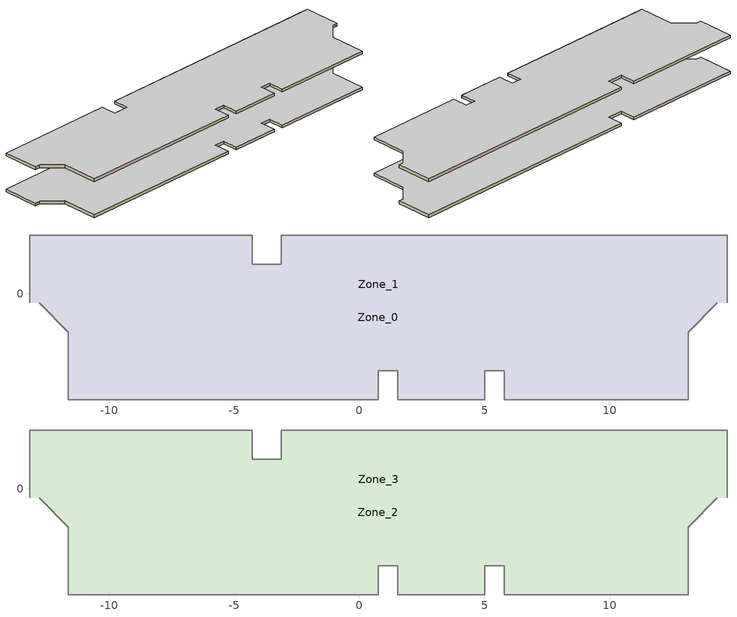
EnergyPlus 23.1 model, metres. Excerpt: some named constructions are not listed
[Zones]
Zone_0
 floor ground (Zone_0:f21UnderGroundSlabCF): -3.12,1.18 -3.12,2.34 14.68,2.34 14.68,-0.36 14.3,-0.36 13.14,-1.53 13.14,-4.23 5.78,-4.23 5.78,-3.07 5.01,-3.07 5.01,-4.23 1.52,-4.23 1.52,-3.07 0.75,-3.07 0.75,-4.23 -11.63,-4.23 -11.63,-1.53 -12.79,-0.36 -13.18,-0.36 -13.18,2.34 -4.28,2.34 -4.28,1.18 z-0.08
 wall to Zone_1 (Interior Partition (Mass)): 14.68,-0.36 14.68,2.34 -3.12,2.34 -3.12,1.18 -4.28,1.18 -4.28,2.34 -13.18,2.34 -13.18,-0.36 / -12.79,-0.36 -11.63,-1.53 -11.63,-4.23 0.75,-4.23 0.75,-3.07 1.52,-3.07 1.52,-4.23 5.01,-4.23 5.01,-3.07 5.78,-3.07 5.78,-4.23 13.14,-4.23 13.14,-1.53 14.3,-0.36 z-0.08:0.12
 ceiling to Zone_1 (Interior Slab (Mass)): -3.12,1.18 -4.28,1.18 -4.28,2.34 -13.18,2.34 -13.18,-0.36 -12.79,-0.36 -11.63,-1.53 -11.63,-4.23 0.75,-4.23 0.75,-3.07 1.52,-3.07 1.52,-4.23 5.01,-4.23 5.01,-3.07 5.78,-3.07 5.78,-4.23 13.14,-4.23 13.14,-1.53 14.3,-0.36 14.68,-0.36 14.68,2.34 -3.12,2.34 z0.12
Zone_1
 floor ground (Zone_1:f21UnderGroundSlabCF): -3.12,1.18 -3.12,2.34 14.68,2.34 14.68,-0.36 14.3,-0.36 13.14,-1.53 13.14,-4.23 5.78,-4.23 5.78,-3.07 5.01,-3.07 5.01,-4.23 1.52,-4.23 1.52,-3.07 0.75,-3.07 0.75,-4.23 -11.63,-4.23 -11.63,-1.53 -12.79,-0.36 -13.18,-0.36 -13.18,2.34 -4.28,2.34 -4.28,1.18 z-0.08
Zone_2
 floor to Zone_3 (Interior Slab (Mass)_FLIPPED): -3.12,1.18 -3.12,2.34 14.68,2.34 14.68,-0.36 14.3,-0.36 13.14,-1.53 13.14,-4.23 5.78,-4.23 5.78,-3.07 5.01,-3.07 5.01,-4.23 1.52,-4.23 1.52,-3.07 0.75,-3.07 0.75,-4.23 -11.63,-4.23 -11.63,-1.53 -12.79,-0.36 -13.18,-0.36 -13.18,2.34 -4.28,2.34 -4.28,1.18 z2.59
 wall to Zone_3 (Interior Partition (Mass)): 14.68,-0.36 14.68,2.34 -3.12,2.34 -3.12,1.18 -4.28,1.18 -4.28,2.34 -13.18,2.34 -13.18,-0.36 / -12.79,-0.36 -11.63,-1.53 -11.63,-4.23 0.75,-4.23 0.75,-3.07 1.52,-3.07 1.52,-4.23 5.01,-4.23 5.01,-3.07 5.78,-3.07 5.78,-4.23 13.14,-4.23 13.14,-1.53 14.3,-0.36 z2.59:2.79
 ceiling to Zone_3 (Interior Slab (Mass)): -3.12,1.18 -4.28,1.18 -4.28,2.34 -13.18,2.34 -13.18,-0.36 -12.79,-0.36 -11.63,-1.53 -11.63,-4.23 0.75,-4.23 0.75,-3.07 1.52,-3.07 1.52,-4.23 5.01,-4.23 5.01,-3.07 5.78,-3.07 5.78,-4.23 13.14,-4.23 13.14,-1.53 14.3,-0.36 14.68,-0.36 14.68,2.34 -3.12,2.34 z2.79
Zone_3
[Construction]
Interior Partition (Mass)_FLIPPED: Plaster_0.013_Interior Partition (Mass), Plaster_0.013_Interior Partition (Mass)
[Schedule:Day:Hourly]
101b5d85-50e2-47d6-a2b9-fdca6b40efff: Fraction, 1, 1, 1, 1, 1, 1, 1, 1, 0, 0, 0, 0, 0, 1, 0, 0, 0, 0, 0, 0, 0, 0, 0, 0
c4979bbe-f962-4f51-a79a-f8ffd58dfe2b: Fraction, 1, 1, 1, 1, 1, 1, 1, 1, 0, 0, 0, 0, 0, 0, 0, 0, 0, 0, 0, 0, 0, 0, 0, 0
9d52a159-04fd-4f9d-85af-d12cfab4f341: Fraction, 1, 1, 1, 1, 1, 1, 1, 1, 0, 0, 0, 1, 1, 1, 1, 1, 0, 0, 0, 0, 0, 0, 0, 1
1c073a8d-68b4-4047-8a2d-041e5d47b466: Fraction, 1, 1, 1, 1, 1, 1, 1, 1, 0, 0, 0, 0, 0, 0, 0, 0, 0, 0, 0, 0, 0, 0, 0, 1
846caad7-d875-4e8c-8c7c-f7d525063702: Fraction, 1, 1, 1, 1, 1, 1, 1, 1, 0, 0, 0, 0, 1, 1, 1, 0, 0, 0, 0, 0, 0, 0, 0, 0
1a36a5c5-7556-4830-a8d0-f64b808e300a: Fraction, 1, 1, 1, 1, 1, 1, 1, 1, 0, 0, 0, 0, 0, 0, 0, 0, 0, 0, 0, 0, 0, 0, 1, 1
85886e61-1467-4d3c-925d-2f48c74eecbd: Fraction, 1, 1, 1, 1, 1, 1, 1, 0, 0, 0, 0, 0, 1, 1, 1, 1, 0, 0, 0, 0, 0, 0, 0, 1
9a49b87d-85d2-4786-a2e3-a71ff64265ed: Fraction, 1, 1, 1, 1, 1, 1, 1, 1, 0, 0, 0, 0, 1, 1, 1, 1, 1, 0, 0, 0, 0, 0, 0, 0
843b071a-27b3-43d5-8c5a-d1523ee4a428: Fraction, 1, 1, 1, 1, 1, 1, 1, 1, 0, 0, 0, 0, 1, 1, 1, 1, 1, 0, 0, 0, 0, 0, 0, 1
44f65347-1504-40d6-9b11-89126dd36c03: Fraction, 1, 1, 1, 1, 1, 0, 0, 0, 0, 0, 1, 1, 1, 1, 0, 0, 0, 0, 0, 0, 0, 0, 1, 1
e79ef82f-a267-486e-9736-37d40e09839b: Fraction, 1, 1, 1, 1, 1, 0, 0, 0, 0, 0, 0, 0, 0, 0, 0, 1, 1, 1, 1, 1, 1, 1, 1, 1
d3489c97-1c63-4be9-bd51-77495e3010e9: Fraction, 1, 1, 1, 1, 1, 1, 1, 0, 0, 0, 0, 0, 0, 0, 0, 0, 0, 0, 0, 0, 0, 0, 1, 1
af39a9be-ab1c-46e7-80a8-ba31145886c8: Fraction, 1, 1, 1, 1, 1, 1, 1, 0, 0, 0, 0, 0, 0, 0, 0, 0, 0, 0, 0, 0, 0, 0, 0, 1
20e1f370-967a-4ac7-88b2-b8ff0b045305: Fraction, 1, 1, 1, 1, 1, 1, 1, 1, 1, 1, 1, 0, 0, 0, 0, 0, 0, 0, 0, 0, 1, 1, 1, 1
b928fe54-2686-44c6-8893-cf3befaafa64: Fraction, 1, 1, 1, 1, 1, 1, 0, 0, 0, 0, 0, 0, 0, 0, 0, 0, 0, 0, 0, 0, 0, 1, 1, 1
4eea1c81-fdf4-4d32-8908-5bfd24ec61f0: Fraction, 1, 1, 1, 1, 0, 0, 0, 0, 0, 0, 0, 0, 0, 0, 0, 0, 0, 0, 0, 0, 0, 1, 1, 1
31c6d66f-3bc0-4656-914a-27273c612fc0: Fraction, 1, 1, 1, 1, 1, 1, 1, 1, 1, 1, 1, 1, 1, 1, 0, 0, 0, 0, 0, 0, 1, 1, 1, 1
9e243a38-bb34-4db3-a9f6-a3daf1d2d3e8: Fraction, 1, 1, 1, 1, 1, 1, 0, 0, 0, 0, 0, 0, 0, 0, 0, 0, 0, 0, 0, 0, 0, 0, 1, 1
a8ed7ce0-6275-4bb7-bf0b-45945df8be19: Fraction, 0, 1, 1, 1, 1, 1, 1, 1, 0, 0, 0, 0, 0, 1, 0, 0, 0, 0, 1, 1, 1, 1, 1, 1
2beebd62-c32a-447d-a363-4ced4b137444: Fraction, 1, 1, 1, 1, 1, 1, 0, 0, 0, 0, 0, 0, 1, 1, 0, 0, 1, 1, 1, 1, 1, 1, 1, 1
754e1f6a-6fda-4d27-a566-0c247829c5d0: Fraction, 1, 1, 1, 1, 1, 1, 1, 1, 0, 0, 0, 0, 0, 0, 0, 0, 0, 0, 0, 0, 0, 1, 1, 1
d96c9f50-3297-429c-b8a0-2940010e9eb7: Fraction, 1, 1, 1, 0, 0, 0, 0, 0, 0, 0, 0, 0, 0, 0, 0, 0, 0, 0, 0, 0, 0, 0, 0, 0
5d18a932-5d33-49f1-85f9-f7b3a96ec5a3: Fraction, 1, 1, 1, 1, 1, 1, 1, 1, 0, 0, 0, 0, 1, 1, 1, 1, 0, 0, 0, 0, 0, 0, 0, 0
90159314-ec27-47e7-be0e-3a75ea0439be: Fraction, 0, 0, 0, 0, 0, 0, 0, 0, 1, 1, 1, 1, 1, 1, 1, 1, 0, 0, 0, 0, 0, 0, 0, 0
d441ff0c-bdd6-4e8c-a3c8-77b2be81bdd6: Fraction, 0, 0, 0, 1, 1, 1, 1, 1, 0, 0, 0, 0, 0, 0, 0, 0, 0, 0, 0, 0, 0, 0, 0, 0
0f10acd5-5e7e-49ed-85b9-72586683d736: Fraction, 0, 0, 0, 1, 1, 1, 1, 1, 0, 0, 0, 0, 0, 1, 1, 1, 0, 0, 0, 0, 0, 0, 0, 0
2ce6c997-b22f-45b9-b804-9ed5412f99c0: Fraction, 0, 1, 1, 1, 1, 1, 1, 1, 0, 0, 0, 0, 0, 1, 1, 0, 0, 0, 0, 0, 0, 0, 0, 0
352d9823-5c3d-4d67-ad51-74a0a981c490: Fraction, 0, 0, 0, 0, 1, 1, 1, 1, 0, 0, 0, 0, 0, 0, 0, 0, 0, 0, 0, 0, 0, 0, 0, 0
71ab28f2-b0f1-4152-b260-45d60f567f38: Fraction, 1, 1, 1, 1, 1, 1, 1, 1, 1, 0, 1, 1, 1, 1, 1, 1, 1, 0, 0, 1, 1, 1, 1, 1
255c8c6a-918a-4794-9068-9ed76ac076e7: Fraction, 1, 1, 1, 1, 1, 1, 1, 1, 0, 0, 0, 1, 1, 1, 1, 1, 0, 1, 1, 1, 1, 1, 1, 1
0deeec86-2853-4ae8-bed2-fca6c9e35eda: Fraction, 0, 1, 1, 1, 1, 1, 1, 1, 0, 0, 0, 0, 1, 1, 1, 0, 0, 0, 0, 0, 0, 0, 0, 0
5b65a6a4-88d8-45b9-a6d9-5805ce4f3225: Fraction, 0, 0, 0, 0, 0, 0, 0, 0, 0, 0, 0, 0, 1, 0, 0, 0, 0, 0, 0, 0, 0, 0, 0, 0
f9db73f9-19c7-47f4-9a2f-8f46d024c5dd: Fraction, 0, 1, 1, 1, 1, 1, 1, 1, 0, 0, 0, 0, 0, 0, 0, 0, 0, 0, 0, 0, 0, 0, 0, 0
fb352f48-7048-40b9-956c-fabff520de05: Fraction, 0, 1, 0, 0, 1, 0, 0, 0, 0, 0, 0, 1, 1, 1, 1, 1, 1, 0, 0, 0, 0, 0, 0, 0
bb68da4b-8bd3-4e94-95be-c6a35ea93be2: Fraction, 0, 0, 0, 0, 0, 0, 0, 0, 0, 0, 0, 0, 1, 0, 1, 0, 0, 0, 0, 0, 0, 0, 0, 0
17eb6677-f5a1-4170-8b4f-fc561e546082: Fraction, 0, 0, 0, 0, 0, 0, 0, 0, 0, 0, 0, 1, 0, 0, 1, 1, 0, 0, 0, 0, 0, 0, 0, 1
76521286-06b1-4997-a85a-13f24bce1eb2: Fraction, 0, 0, 0, 1, 1, 1, 1, 1, 0, 0, 0, 1, 1, 1, 1, 0, 0, 0, 0, 0, 0, 1, 1, 0
073babae-a0af-4805-8a26-85f0abf5699f: Fraction, 0, 1, 1, 1, 1, 1, 1, 1, 0, 0, 0, 1, 1, 1, 1, 1, 0, 0, 1, 0, 0, 1, 1, 1
60f873ce-9e1c-43f5-9501-928ba0be88ee: Fraction, 1, 1, 1, 1, 1, 1, 1, 1, 0, 0, 0, 1, 1, 1, 1, 0, 0, 0, 0, 1, 0, 0, 1, 1
40e62d66-b4ce-47c8-9b7c-c7729762349d: Fraction, 1, 1, 1, 1, 1, 1, 1, 1, 1, 1, 0, 0, 0, 0, 0, 0, 0, 0, 0, 1, 1, 1, 1, 1
545da3a1-4e99-459e-bd6a-8dd1c37bc9bf: Fraction, 1, 1, 1, 1, 1, 1, 1, 1, 0, 0, 0, 1, 1, 1, 1, 1, 1, 0, 1, 1, 1, 1, 1, 1
4c07bf9e-b23a-464f-b1ab-400f7d81f7b7: Fraction, 1, 1, 0, 0, 1, 1, 0, 0, 0, 0, 0, 1, 0, 0, 1, 1, 0, 0, 0, 0, 0, 0, 0, 0
f58dfca6-a7c5-4bd3-815c-845bf6fd7a36: Fraction, 0, 1, 1, 0, 1, 1, 0, 0, 0, 0, 0, 1, 1, 1, 1, 1, 1, 0, 0, 0, 0, 0, 0, 0
8bcf43a9-53ca-410e-aea6-9044dc74afdf: Fraction, 0, 0, 0, 0, 1, 1, 1, 1, 0, 0, 0, 1, 1, 1, 1, 1, 0, 0, 0, 0, 0, 0, 0, 0
400585f7-7f9a-41de-9a3e-522122068377: Fraction, 1, 1, 1, 1, 1, 1, 1, 1, 0, 0, 0, 1, 1, 1, 1, 1, 0, 0, 0, 0, 0, 0, 0, 0
71e37e2a-21ce-4182-8260-fe3e772682f3: Fraction, 0, 0, 1, 1, 1, 1, 1, 0, 0, 0, 0, 1, 1, 1, 1, 1, 1, 0, 0, 0, 0, 0, 0, 0
cfe308d7-a056-4192-ad5e-67d0d74f8a25: Fraction, 0, 0, 0, 0, 0, 0, 0, 0, 0, 0, 0, 0, 0, 1, 0, 0, 0, 0, 0, 0, 0, 0, 0, 0
445d97ca-ca12-4e1f-82fc-6fd4d678fd95: Fraction, 0, 0, 0, 0, 0, 0, 0, 0, 0, 0, 0, 1, 1, 1, 0, 0, 0, 0, 0, 0, 0, 0, 0, 0
3ad89ad9-1303-4542-969b-fa3b887d0057: Fraction, 0, 0, 0, 0, 0, 0, 0, 0, 0, 0, 0, 0, 1, 1, 1, 1, 0, 0, 0, 0, 0, 0, 0, 0
72015ecb-f63e-40ba-9de7-f3e97830b37f: Fraction, 0, 0, 0, 1, 1, 1, 1, 1, 0, 0, 0, 1, 1, 1, 1, 1, 0, 0, 0, 0, 0, 0, 0, 0
386f6db6-0a56-4221-b77c-7d338010420a: Fraction, 1, 1, 1, 0, 1, 1, 1, 1, 0, 0, 0, 1, 1, 1, 1, 1, 1, 0, 0, 0, 0, 0, 0, 1
11ea22f2-a522-4dbd-894e-97847c69aab3: Fraction, 1, 1, 1, 1, 1, 1, 1, 1, 0, 0, 0, 1, 1, 1, 1, 1, 1, 0, 0, 0, 0, 0, 0, 1
0e15c3cc-8837-415a-9d8f-396f31a5034b: Fraction, 1, 1, 1, 1, 0, 0, 0, 1, 0, 0, 1, 1, 1, 1, 1, 1, 1, 0, 0, 0, 0, 0, 0, 0
f2a5553a-9555-4227-bd82-63ccd670d33f: Fraction, 1, 1, 1, 1, 0, 0, 0, 0, 0, 0, 0, 1, 1, 1, 1, 1, 1, 0, 0, 0, 0, 0, 0, 0
38e85de6-d0e9-4dc5-9656-8d52ea08bb2b: Fraction, 0, 0, 0, 0, 0, 0, 0, 0, 0, 0, 0, 1, 1, 1, 1, 1, 0, 0, 0, 0, 0, 1, 1, 1
87e20832-508f-4057-bf11-014a6a6e7ee0: Fraction, 1, 1, 1, 1, 1, 1, 1, 1, 1, 1, 0, 0, 0, 0, 1, 1, 0, 0, 0, 1, 1, 0, 1, 0
6d989052-cc85-417c-80b8-75c9bce780e6: Fraction, 0, 1, 1, 1, 1, 1, 1, 1, 1, 1, 1, 1, 0, 1, 0, 1, 1, 1, 1, 1, 1, 1, 1, 1
d5667a01-019b-4c53-9a17-64321f5f7b25: Fraction, 1, 1, 1, 1, 1, 1, 1, 1, 0, 0, 0, 1, 0, 1, 1, 0, 0, 0, 0, 1, 0, 1, 1, 1
613307c2-8aa6-4c91-907b-bb0af9b47a1f: Fraction, 1, 1, 1, 1, 1, 1, 1, 1, 0, 0, 0, 1, 1, 1, 1, 1, 1, 1, 0, 0, 0, 0, 0, 0
a8673020-6819-42a4-94ae-c447f602b0d9: Fraction, 1, 0, 1, 1, 1, 0, 1, 1, 0, 0, 0, 1, 1, 1, 1, 1, 1, 0, 0, 0, 0, 0, 0, 0
c6c245e3-da05-453b-9b60-d209ecba8cec: Fraction, 0, 0, 0, 0, 0, 1, 1, 0, 0, 0, 0, 0, 1, 1, 1, 1, 0, 0, 0, 0, 1, 1, 1, 0
af66b3d1-7437-4f51-8f36-003129603712: Fraction, 0, 1, 0, 1, 1, 1, 1, 1, 0, 0, 0, 1, 1, 1, 1, 1, 1, 0, 0, 0, 0, 0, 0, 0
f68db8f2-79ae-4c3c-b19b-8f0427495823: Fraction, 0, 1, 1, 1, 1, 1, 0, 1, 0, 0, 0, 1, 1, 1, 1, 1, 1, 1, 0, 0, 0, 0, 0, 0
6abcd034-d161-42db-8706-def5e01ae57d: Fraction, 0, 0, 0, 1, 1, 1, 1, 1, 0, 0, 0, 1, 1, 1, 1, 1, 1, 1, 0, 0, 0, 0, 0, 0
6d71166f-1b71-4982-8b79-9e63e0fe5c92: Fraction, 0, 0, 0, 0, 1, 1, 1, 1, 0, 0, 0, 1, 1, 1, 1, 1, 1, 1, 0, 0, 0, 0, 0, 0
147a76e1-a461-4127-b962-105c03f23251: Fraction, 0, 0, 1, 1, 1, 1, 1, 1, 0, 0, 0, 1, 1, 1, 1, 1, 0, 1, 1, 1, 0, 1, 1, 1
bed720de-659e-4e06-a2c1-2a6293d2ff6f: Fraction, 0, 0, 0, 0, 1, 1, 1, 1, 0, 0, 1, 1, 1, 1, 1, 1, 1, 0, 0, 0, 0, 0, 0, 0
4dfc22cc-9ac2-47ff-ba0f-2b92194b9829: Fraction, 0, 0, 0, 0, 0, 1, 0, 0, 0, 1, 1, 1, 1, 1, 1, 1, 1, 1, 0, 0, 0, 0, 0, 0
5e16ed15-f94d-4df4-8c55-caa063f6117a: Fraction, 0, 0, 0, 1, 1, 1, 1, 0, 0, 0, 0, 1, 1, 1, 1, 1, 1, 1, 0, 0, 0, 0, 0, 0
f638f7b0-91cb-491c-9e14-253ade67ec60: Fraction, 1, 1, 1, 0, 1, 0, 1, 1, 0, 0, 0, 0, 1, 1, 1, 1, 1, 0, 0, 0, 0, 0, 0, 0
61785781-1c30-4e96-af15-9acf7d6ec6df: Fraction, 0, 0, 1, 1, 1, 1, 1, 1, 0, 1, 1, 1, 1, 1, 0, 1, 0, 0, 0, 1, 0, 0, 1, 1
fce82450-8b15-4a61-9f52-f9c7dbdf5c38: Fraction, 1, 1, 1, 1, 1, 1, 0, 1, 0, 1, 1, 1, 1, 1, 1, 1, 1, 1, 0, 0, 0, 0, 0, 0
06f2e002-e215-4cbc-9533-67d3cc188288: Fraction, 0, 1, 1, 1, 1, 1, 0, 1, 0, 0, 0, 1, 1, 1, 0, 0, 0, 0, 0, 0, 0, 0, 0, 1
c11644d0-3b6f-485d-bcd0-2416a92099a8: Fraction, 1, 1, 1, 1, 1, 1, 1, 1, 0, 1, 1, 1, 1, 1, 1, 0, 1, 0, 0, 1, 1, 1, 1, 1
d8f2bdde-81c2-4643-81a1-46338939e5fa: Fraction, 1, 1, 1, 1, 1, 1, 1, 0, 0, 0, 0, 0, 1, 1, 1, 1, 0, 0, 0, 0, 0, 0, 1, 0
721d8c2f-a6f0-4370-8f11-8e306d53c12c: Fraction, 0, 0, 1, 1, 1, 1, 1, 1, 0, 1, 1, 1, 1, 1, 1, 1, 1, 1, 1, 0, 0, 0, 0, 0
aa1db028-c282-487f-bf47-eebf7ade1fcf: Fraction, 1, 1, 1, 1, 1, 1, 1, 1, 0, 0, 1, 1, 1, 0, 0, 0, 0, 0, 0, 1, 0, 1, 1, 1
b1fa5cea-c9ee-4d37-903e-bbc1f61b0fff: Fraction, 1, 1, 1, 1, 1, 1, 1, 1, 0, 0, 0, 1, 1, 1, 1, 1, 0, 0, 0, 0, 0, 1, 1, 1
163b6b3e-87bf-4ef0-b4e8-86e89039eb45: Fraction, 1, 1, 1, 1, 1, 1, 1, 1, 0, 1, 1, 0, 1, 1, 1, 0, 0, 0, 0, 1, 1, 1, 1, 1
6193c470-c622-459e-9e35-632df3000e32: Fraction, 1, 1, 1, 1, 1, 1, 1, 1, 0, 0, 1, 1, 1, 1, 1, 1, 1, 1, 0, 0, 0, 0, 0, 0
844a0c21-5ce1-463a-86ac-ab40cdcc2d10: Fraction, 0, 1, 1, 0, 1, 1, 1, 1, 0, 1, 1, 1, 1, 1, 1, 1, 0, 1, 1, 1, 1, 1, 1, 1
b524331f-8fe5-4c1f-8ac8-1a539d21e65d: Fraction, 1, 1, 0, 1, 1, 1, 1, 1, 0, 0, 1, 1, 1, 0, 0, 0, 1, 1, 0, 1, 1, 1, 1, 1
5799fdf4-e828-4b85-ad81-bc7d58f7ddb1: Fraction, 1, 1, 1, 1, 1, 1, 1, 1, 0, 0, 1, 1, 1, 1, 1, 0, 1, 1, 1, 1, 1, 1, 1, 1
0271b4ed-f237-4cb7-877f-1b32eede0682: Fraction, 1, 1, 1, 1, 1, 1, 1, 1, 1, 0, 1, 1, 1, 1, 1, 0, 1, 0, 0, 1, 1, 1, 1, 1
4521a618-1408-41c7-89e6-46d260d32eac: Fraction, 1, 1, 1, 1, 1, 1, 1, 1, 1, 1, 1, 1, 1, 1, 0, 0, 0, 0, 0, 0, 0, 1, 1, 1
ea5aa177-a10c-4cc6-ad90-0155cb6741ec: Fraction, 1, 1, 1, 1, 0, 0, 0, 0, 0, 0, 1, 1, 1, 1, 1, 1, 1, 0, 0, 0, 0, 0, 0, 0
0d82ce50-64aa-4de1-85bb-2cdb5bce18c4: Fraction, 0, 1, 1, 1, 1, 1, 1, 1, 0, 0, 0, 1, 1, 1, 1, 1, 1, 1, 0, 0, 0, 0, 0, 0
1d86fd53-d6b0-401a-857b-3085eb50e161: Fraction, 0, 1, 0, 0, 1, 0, 1, 0, 0, 0, 1, 1, 1, 1, 1, 1, 1, 0, 0, 0, 0, 0, 0, 0
87d6a17c-d486-4977-841a-cc2dcee14c24: Fraction, 0, 1, 1, 1, 1, 1, 1, 1, 0, 1, 1, 1, 1, 1, 1, 1, 1, 1, 0, 0, 0, 0, 0, 0
c3a7c3be-7bef-46bf-ae27-21e377b0284a: Fraction, 0, 0, 0, 0, 1, 0, 0, 0, 0, 1, 1, 1, 1, 1, 1, 1, 1, 1, 1, 0, 0, 0, 0, 0
2bfdecaf-1331-42ec-bf75-caec5d026706: Fraction, 0, 0, 0, 0, 1, 1, 0, 1, 0, 0, 1, 1, 0, 1, 1, 1, 1, 1, 1, 1, 1, 1, 1, 1
0fbc1205-dbbf-4afa-8200-d416a85ad097: Fraction, 1, 1, 1, 1, 1, 1, 1, 1, 0, 0, 0, 1, 1, 1, 1, 1, 1, 0, 0, 0, 0, 0, 0, 0
44571a87-8a42-4dde-b993-03312249a307: Fraction, 0, 1, 1, 1, 1, 1, 1, 1, 0, 0, 1, 1, 1, 0, 0, 0, 0, 0, 0, 0, 0, 0, 0, 1
9ef339b4-dc2d-4e6f-9db2-49f721c5fda3: Fraction, 1, 1, 1, 1, 1, 1, 1, 1, 0, 0, 1, 1, 1, 1, 1, 1, 1, 0, 1, 0, 0, 0, 0, 0
e025a19a-696a-4e4d-bfda-ba180a1cedda: Fraction, 0, 0, 0, 0, 1, 1, 0, 0, 0, 0, 1, 1, 0, 0, 0, 1, 1, 0, 0, 1, 1, 1, 1, 1
bd4f6598-057a-4d02-9646-23766d072e6d: Fraction, 1, 1, 1, 1, 1, 1, 1, 1, 0, 0, 0, 1, 1, 1, 1, 0, 0, 1, 1, 1, 1, 1, 1, 1
11c783ff-c9f9-470f-8f13-842b21e67925: Fraction, 1, 1, 1, 1, 1, 1, 1, 1, 0, 0, 0, 1, 1, 1, 1, 0, 1, 1, 0, 0, 0, 0, 0, 0
39b0b1f9-8ea9-4c35-a0e5-d911d0342014: Fraction, 0, 0, 0, 0, 1, 0, 0, 0, 0, 1, 0, 1, 1, 1, 0, 1, 1, 1, 1, 1, 1, 1, 1, 1
369ed2c9-53fb-4d6c-83a2-964c8318f990: Fraction, 1, 1, 1, 1, 1, 1, 1, 1, 1, 0, 0, 1, 1, 1, 1, 1, 0, 0, 0, 0, 0, 0, 0, 0
7bbc8963-44d2-4955-aa81-f84fb3806aec: Fraction, 1, 1, 1, 1, 1, 1, 1, 1, 0, 1, 1, 1, 1, 1, 1, 0, 0, 0, 0, 0, 0, 0, 0, 0
30ec974a-1ce5-48ef-a772-8128b01d9920: Fraction, 1, 1, 1, 0, 1, 1, 0, 1, 0, 0, 0, 1, 1, 1, 0, 0, 0, 0, 0, 0, 0, 0, 0, 0
cec7b63a-5193-4ccc-9212-639a7c9ba73a: Fraction, 0, 0, 0, 0, 0, 0, 0, 0, 1, 1, 1, 1, 1, 1, 1, 1, 1, 1, 1, 0, 0, 0, 0, 0
ca0cca3f-3ddc-4104-bc52-80351d920f97: Fraction, 0, 0, 0, 0, 1, 0, 1, 1, 1, 1, 1, 1, 1, 1, 1, 1, 1, 1, 0, 0, 0, 0, 0, 0
2ac3b907-009f-4f9a-b07d-02d2dd3a123c: Fraction, 0, 0, 0, 0, 0, 1, 1, 1, 1, 1, 1, 1, 1, 1, 1, 1, 1, 1, 1, 0, 0, 0, 0, 0
664e93ea-60d5-4e9b-a0a3-6647ead0854a: Fraction, 0, 0, 0, 0, 1, 0, 1, 0, 0, 1, 1, 1, 1, 1, 1, 1, 1, 1, 1, 0, 0, 0, 0, 0
a328a98d-13b9-441a-b6f8-8c9aff383cf2: Fraction, 0, 0, 0, 0, 1, 1, 1, 1, 0, 1, 1, 1, 1, 1, 1, 1, 1, 1, 1, 0, 0, 0, 0, 0
700bc144-d0d0-4582-af1a-b3adc6e1dd5d: Fraction, 0, 0, 0, 0, 0, 0, 0, 0, 1, 1, 1, 1, 1, 1, 0, 0, 0, 0, 0, 1, 0, 0, 0, 0
ccffaeb2-6981-4301-bfa7-3d187a05f770: Fraction, 0, 1, 0, 0, 1, 0, 1, 1, 0, 1, 1, 1, 1, 0, 1, 0, 0, 0, 0, 0, 0, 0, 0, 1
eb61add2-58cb-4016-b825-cf0ec220814a: Fraction, 1, 0, 1, 1, 1, 1, 1, 0, 0, 1, 1, 1, 0, 0, 1, 1, 1, 0, 0, 0, 0, 0, 0, 0
d38f573d-670d-4c52-a8ad-e5672937f525: Fraction, 1, 1, 0, 1, 1, 1, 1, 1, 0, 1, 1, 1, 1, 1, 1, 0, 0, 0, 0, 0, 0, 0, 0, 0
c0e27841-65bd-4e8c-bf4e-ce8449dc44ee: Fraction, 0, 1, 1, 1, 1, 1, 1, 1, 0, 1, 1, 1, 0, 1, 1, 1, 0, 1, 0, 1, 1, 0, 1, 0
9023ac32-3b59-4901-9539-42a83f4ff155: Fraction, 1, 1, 1, 1, 1, 1, 1, 1, 0, 0, 0, 0, 1, 0, 0, 0, 0, 0, 0, 0, 0, 0, 1, 0
2dd51668-f786-4732-814f-1b2310f05dc8: Fraction, 1, 1, 0, 1, 1, 1, 1, 1, 0, 1, 1, 1, 1, 1, 1, 1, 1, 1, 0, 0, 0, 0, 0, 0
487e2272-4d9e-4eae-b78d-7311df3fe1ef: Fraction, 0, 0, 0, 0, 0, 0, 0, 0, 0, 1, 1, 0, 0, 1, 1, 0, 0, 0, 0, 0, 0, 1, 1, 1
4d2cca53-93af-4a0d-bd53-fcdf0df4c859: Fraction, 1, 1, 1, 1, 1, 1, 0, 0, 0, 0, 1, 1, 1, 1, 1, 1, 1, 1, 0, 0, 0, 0, 0, 0
8b592837-b0ed-4772-b68c-6bce57264ab9: Fraction, 0, 0, 0, 0, 0, 0, 0, 0, 0, 0, 1, 1, 1, 1, 1, 1, 1, 1, 0, 0, 0, 0, 0, 0
7dd5b52a-0c7e-467d-8a98-2378646e60ac: Fraction, 0, 0, 0, 1, 1, 1, 0, 0, 0, 0, 0, 0, 1, 1, 0, 0, 1, 1, 0, 0, 0, 1, 1, 1
5c51fd6c-f638-46c5-a15e-4870526941d7: Fraction, 1, 1, 1, 1, 1, 1, 1, 1, 0, 1, 1, 1, 0, 0, 0, 0, 0, 0, 0, 0, 0, 0, 0, 1
2ee0b87b-681d-437b-a6a1-f00a7373f850: Fraction, 1, 1, 1, 1, 1, 1, 1, 1, 1, 0, 0, 0, 1, 1, 1, 1, 0, 0, 0, 0, 0, 0, 1, 1
02204b76-442c-44df-84e9-724ea93a8bc6: Fraction, 1, 1, 1, 1, 1, 1, 1, 1, 0, 0, 1, 1, 1, 1, 1, 1, 1, 0, 0, 0, 0, 0, 0, 0
4f8b644a-875d-4a13-bda7-e57abbbec1d6: Fraction, 1, 1, 1, 1, 1, 1, 1, 1, 0, 0, 1, 1, 1, 1, 0, 0, 1, 1, 1, 1, 1, 1, 1, 1
e27c4b03-e375-44e6-9e16-b887766ccfbb: Fraction, 1, 1, 1, 1, 1, 1, 1, 1, 0, 0, 1, 1, 1, 1, 0, 0, 0, 1, 1, 1, 1, 1, 1, 1
f84dbb50-f220-423f-a807-49fa110ac2ba: Fraction, 0, 0, 0, 0, 1, 1, 1, 1, 0, 0, 0, 0, 0, 0, 0, 0, 0, 0, 0, 0, 0, 0, 1, 1
8137247b-9351-49b7-86ff-19233b0da506: Fraction, 1, 1, 1, 1, 1, 1, 1, 1, 1, 1, 1, 1, 1, 1, 1, 1, 1, 1, 1, 0, 0, 0, 0, 0
354a070c-5b05-4bfc-af86-0ed5f6dc66c0: Fraction, 0, 0, 0, 0, 0, 0, 0, 0, 0, 0, 1, 1, 1, 1, 1, 0, 0, 0, 0, 0, 0, 1, 1, 1
1f7bd391-9114-49ca-9a12-c964734ec11d: Fraction, 1, 1, 1, 1, 1, 1, 1, 1, 1, 0, 0, 0, 1, 1, 1, 1, 1, 0, 0, 0, 0, 0, 0, 0
bc9b76b5-0b8f-497e-bb69-3ca8c4428b91: Fraction, 0, 1, 0, 0, 0, 1, 1, 1, 0, 0, 1, 1, 1, 0, 0, 0, 0, 0, 0, 0, 0, 0, 0, 0
6708489d-32f5-411a-83e3-cbdad7275f6d: Fraction, 1, 1, 1, 1, 1, 1, 1, 1, 1, 0, 0, 0, 0, 0, 0, 0, 1, 1, 0, 0, 0, 0, 0, 0
8b4c0d58-ef68-4384-80f8-5bde17c0f631: Fraction, 0, 0, 0, 1, 1, 0, 0, 0, 0, 1, 1, 1, 0, 0, 0, 0, 0, 0, 0, 0, 0, 0, 0, 0
71cc648e-cb99-4c27-a318-fd9f6bc0aa71: Fraction, 0, 0, 0, 0, 0, 0, 0, 0, 0, 1, 1, 1, 0, 0, 0, 0, 0, 0, 0, 0, 1, 1, 1, 1
f106f2a1-4103-4a18-b76a-0d36f6c98a96: Fraction, 1, 1, 1, 1, 1, 1, 1, 1, 0, 0, 1, 1, 1, 1, 1, 1, 1, 1, 1, 0, 0, 0, 0, 0
61671018-3142-470a-99db-792dad81ed32: Fraction, 0, 1, 1, 1, 1, 1, 0, 0, 0, 1, 1, 1, 1, 1, 1, 1, 1, 0, 0, 0, 0, 0, 0, 0
d121ed59-0e62-42ff-b0bc-9c7a6ebabda2: Fraction, 0, 1, 1, 1, 1, 1, 1, 1, 1, 0, 0, 1, 1, 1, 1, 1, 0, 0, 0, 0, 0, 0, 0, 0
0a2d420c-b75a-4ec7-8d8a-0e50e32338c6: Fraction, 0, 0, 0, 0, 0, 0, 0, 0, 0, 0, 0, 0, 1, 1, 1, 1, 0, 0, 0, 0, 0, 0, 0, 1
3a070dbb-3886-492f-a045-a5f4722d0db8: Fraction, 0, 0, 0, 0, 0, 0, 0, 0, 0, 0, 0, 0, 1, 1, 1, 1, 1, 1, 0, 0, 0, 0, 0, 0
a83aaaaf-c756-4915-8ebd-ce396c5bf3eb: Fraction, 0, 0, 1, 1, 1, 1, 1, 1, 0, 0, 0, 0, 0, 0, 0, 0, 0, 0, 0, 0, 0, 0, 0, 0
1b5139ae-4fc9-4911-85a6-3f67497cbee1: Fraction, 0, 0, 0, 0, 0, 0, 0, 0, 0, 0, 0, 0, 0, 0, 0, 0, 0, 0, 0, 0, 0, 0, 1, 1
df2bb288-aeb7-4cc2-a420-e9bbd0280510: Fraction, 0, 0, 0, 1, 1, 1, 1, 1, 1, 0, 0, 0, 0, 0, 0, 0, 1, 0, 0, 0, 0, 0, 0, 0
db95f054-3edd-4a6d-bdce-91b323a43259: Fraction, 0, 0, 0, 1, 1, 1, 1, 1, 0, 0, 1, 1, 1, 1, 1, 1, 1, 0, 0, 0, 0, 0, 0, 0
2a7c9c6a-64e8-4eff-8a8c-ee6ddca7cc57: Fraction, 0, 1, 1, 1, 1, 1, 1, 0, 0, 0, 1, 1, 1, 1, 1, 1, 1, 1, 0, 0, 0, 0, 0, 0
926be529-d521-4abf-b838-68f3e81b462d: Fraction, 0, 0, 0, 0, 0, 0, 0, 0, 0, 1, 1, 1, 1, 1, 1, 1, 0, 0, 0, 0, 0, 0, 0, 0
561a6495-e36d-4112-8207-b17ed1802feb: Fraction, 0, 1, 1, 1, 1, 1, 1, 1, 1, 1, 1, 0, 1, 1, 1, 1, 1, 1, 0, 0, 0, 0, 0, 0
a8e66a2f-fe15-4c03-a12b-d5c88e11db59: Fraction, 0, 1, 0, 1, 0, 0, 0, 1, 0, 0, 1, 1, 1, 1, 1, 1, 1, 1, 1, 0, 1, 1, 0, 0
e0329a3a-3bd4-41c5-ab4f-5e537b0de411: Fraction, 0, 0, 0, 0, 0, 0, 0, 0, 0, 0, 1, 1, 1, 1, 1, 1, 1, 1, 1, 1, 0, 0, 0, 0
47f13435-a166-4eb1-9cb7-54036eb453d3: Fraction, 0, 0, 0, 0, 0, 0, 0, 0, 1, 1, 1, 1, 1, 1, 1, 1, 1, 0, 0, 0, 0, 0, 0, 0
8754678c-8171-4ac2-abaa-a6fd29ce8852: Fraction, 0, 0, 0, 0, 0, 0, 0, 0, 0, 0, 1, 0, 0, 1, 1, 1, 1, 1, 1, 0, 0, 0, 0, 0
3747129e-08f1-46bd-9b69-5085503bf4cc: Fraction, 0, 0, 0, 1, 1, 0, 0, 0, 0, 1, 1, 1, 1, 0, 0, 0, 0, 0, 0, 0, 0, 0, 1, 0
e00ab4b1-381f-4ac3-84bb-81fe994f256e: Fraction, 0, 1, 1, 1, 1, 0, 1, 1, 0, 0, 0, 0, 1, 1, 1, 1, 1, 1, 1, 0, 0, 0, 0, 0
ddef462e-5566-4761-8cf1-32acc20b7485: Fraction, 0, 1, 0, 0, 1, 0, 1, 0, 0, 1, 1, 1, 1, 1, 1, 1, 1, 1, 1, 1, 0, 0, 0, 0
0b20eb1c-cd36-4962-af07-e309cd3208fe: Fraction, 0, 0, 0, 0, 0, 0, 0, 0, 0, 1, 1, 1, 1, 1, 1, 1, 1, 1, 1, 1, 1, 0, 0, 0
e8cb5154-05be-4f62-9d91-dc385cceed02: Fraction, 0, 0, 0, 0, 0, 0, 0, 0, 1, 1, 1, 1, 1, 1, 1, 1, 1, 1, 1, 1, 1, 0, 0, 0
28e3482d-51b4-4f34-a589-50d191cf5f0e: Fraction, 0, 0, 0, 0, 0, 0, 0, 1, 0, 1, 0, 0, 1, 1, 1, 0, 0, 1, 0, 0, 0, 0, 0, 0
0a8839db-23bd-4711-8efa-85ae4373f5cb: Fraction, 0, 0, 0, 1, 1, 1, 1, 0, 0, 0, 0, 1, 1, 1, 1, 1, 1, 0, 0, 0, 0, 0, 0, 0
0e4aac3a-62be-4ce8-a9da-b6d9fd6fe3e8: Fraction, 0, 1, 0, 0, 0, 0, 0, 0, 0, 1, 1, 1, 1, 1, 1, 1, 1, 1, 1, 0, 1, 0, 0, 0
1d80b73d-ddad-4cdf-b615-0427cf3bf0a9: Fraction, 0, 0, 0, 0, 0, 0, 0, 0, 0, 0, 0, 1, 1, 1, 1, 1, 1, 0, 1, 1, 1, 1, 1, 0
6e2b47c4-49f7-4737-82dd-d9c790c88f4d: Fraction, 0, 1, 1, 0, 1, 0, 0, 1, 0, 0, 0, 1, 1, 1, 0, 0, 1, 0, 0, 1, 1, 1, 1, 0
7fe0020b-dfb3-4b9b-aab0-76beaf2b7fc7: Fraction, 1, 1, 1, 1, 1, 1, 1, 1, 0, 0, 0, 1, 1, 1, 1, 1, 1, 1, 0, 0, 0, 0, 1, 1
b9431bcd-d357-4be5-a75b-608b9fee36d2: Fraction, 0, 1, 0, 0, 1, 1, 1, 1, 0, 0, 1, 1, 1, 0, 0, 0, 0, 1, 0, 1, 1, 0, 1, 1
d97777cc-eac9-4e57-8f84-70f3952f4d9b: Fraction, 1, 1, 1, 1, 0, 0, 0, 0, 0, 0, 0, 1, 1, 0, 1, 1, 1, 1, 1, 0, 0, 0, 0, 0
b7a68a37-dd30-4b65-8cab-9ac99e7db22c: Fraction, 0, 0, 0, 0, 1, 1, 1, 1, 1, 0, 1, 1, 1, 0, 1, 1, 1, 0, 0, 0, 0, 0, 0, 0
8429675c-20fe-46a1-8d8f-45cf35516ae3: Fraction, 0, 1, 1, 1, 1, 1, 1, 1, 0, 0, 0, 1, 1, 1, 1, 1, 0, 0, 0, 0, 0, 0, 0, 0
eed44731-9048-47ae-a1c8-29fe8122a8bd: Fraction, 0, 0, 0, 0, 0, 0, 0, 0, 0, 0, 0, 1, 1, 0, 1, 1, 1, 1, 0, 0, 0, 0, 0, 0
49126914-1935-4af1-b502-ace4539f21f1: Fraction, 0, 0, 0, 0, 0, 0, 0, 0, 0, 1, 0, 1, 1, 1, 1, 1, 1, 1, 0, 0, 0, 0, 0, 0
f408ef6a-ea28-4e7b-91c7-53f596799138: Fraction, 0, 0, 0, 0, 0, 0, 0, 0, 0, 0, 1, 1, 1, 0, 1, 1, 1, 1, 0, 0, 0, 0, 0, 0
3e13dc29-d6a5-4977-bda9-763077eb0034: Fraction, 0, 0, 0, 0, 0, 0, 1, 1, 1, 0, 1, 0, 0, 0, 0, 0, 0, 0, 0, 1, 0, 0, 0, 0
c035f043-39f9-449a-9001-1a1893857f5d: Fraction, 1, 0, 0, 0, 1, 0, 0, 0, 0, 0, 1, 1, 0, 1, 1, 1, 1, 0, 0, 0, 0, 0, 0, 0
32ba568e-d9da-44c9-9170-2a6e5bdd328e: Fraction, 0, 0, 0, 0, 0, 0, 0, 0, 0, 1, 1, 1, 0, 0, 1, 1, 1, 1, 0, 0, 0, 0, 0, 0
bb742cdd-9e57-45ab-b84f-805dae8ed918: Fraction, 0, 0, 0, 0, 0, 0, 0, 0, 0, 1, 1, 1, 1, 1, 1, 1, 1, 1, 1, 0, 0, 0, 0, 0
27d9cdcf-48b1-4b68-8e5c-78e76a5f32de: Fraction, 0, 0, 0, 0, 0, 0, 0, 0, 0, 1, 1, 1, 0, 0, 1, 1, 1, 0, 0, 0, 0, 0, 0, 0
c7d9dfda-c081-4fef-a2b8-f487c6c75724: Fraction, 0, 0, 0, 0, 1, 0, 0, 0, 0, 0, 1, 1, 1, 1, 1, 1, 1, 1, 0, 0, 0, 0, 1, 0
4a33a946-a6f9-4dcb-879b-b51cdb36bdb1: Fraction, 0, 1, 1, 1, 1, 1, 1, 0, 0, 0, 1, 1, 1, 0, 0, 0, 0, 0, 1, 1, 1, 1, 1, 1
c3f121b2-6f4c-4f04-8ba7-75c3e436559e: Fraction, 1, 1, 1, 1, 1, 1, 0, 0, 0, 0, 1, 1, 1, 0, 1, 1, 1, 1, 0, 0, 0, 0, 0, 0
6e2a2d91-3302-42b3-96cc-86e10de887aa: Fraction, 0, 1, 1, 1, 1, 1, 1, 1, 0, 0, 0, 0, 0, 0, 1, 1, 0, 0, 0, 0, 0, 0, 0, 0
c5838eb7-ade0-4d14-9939-87af904fa7c7: Fraction, 1, 0, 1, 1, 1, 1, 1, 1, 0, 0, 1, 1, 1, 1, 1, 1, 1, 1, 1, 1, 1, 1, 1, 1
6a54c678-1bbd-4f0e-8acc-fc2f76fe325d: Fraction, 1, 1, 1, 1, 1, 1, 1, 1, 1, 1, 0, 0, 1, 0, 0, 0, 0, 0, 0, 0, 0, 0, 0, 1
12e3f2d3-2ff4-4fdd-af44-2a72279b101a: Fraction, 1, 1, 1, 1, 1, 1, 1, 1, 0, 0, 0, 0, 0, 0, 1, 1, 0, 0, 0, 0, 1, 0, 0, 1
8c1a0407-a99e-47a1-a9a3-fced717f3a87: Fraction, 1, 1, 1, 1, 1, 1, 1, 1, 0, 0, 0, 0, 0, 0, 1, 1, 0, 0, 0, 0, 0, 0, 0, 0
d9174d66-71c5-408b-bd8a-2d1e7f9e8067: Fraction, 0, 1, 0, 1, 1, 1, 1, 1, 0, 0, 0, 1, 1, 1, 0, 0, 0, 0, 0, 0, 0, 0, 0, 0
265b3c2b-efac-45b8-a522-a89c1605beb2: Fraction, 0, 1, 1, 1, 1, 1, 1, 1, 1, 0, 0, 1, 1, 1, 1, 1, 1, 0, 0, 0, 0, 0, 0, 0
3d11e72a-e338-4c06-b5d4-7038ebe0709f: Fraction, 0, 0, 0, 1, 1, 1, 1, 1, 0, 0, 0, 1, 1, 1, 1, 1, 1, 1, 1, 0, 0, 0, 0, 0
5b1fb0cb-894a-4eab-934c-9c7774535eeb: Fraction, 0, 0, 0, 1, 1, 1, 1, 1, 0, 0, 1, 1, 1, 0, 1, 1, 1, 0, 1, 1, 1, 1, 1, 1
ead83d7a-20ac-4cb5-8c54-784c639e099e: Fraction, 1, 0, 1, 1, 1, 1, 1, 1, 0, 0, 0, 0, 1, 0, 1, 0, 0, 0, 0, 0, 0, 0, 0, 0
9a78b80b-a39d-4a95-be75-34c5de27432d: Fraction, 0, 0, 0, 0, 0, 0, 0, 0, 0, 0, 0, 0, 0, 1, 1, 1, 0, 0, 0, 0, 0, 0, 0, 0
6b35ae47-d313-45e1-b6d0-aa50c7871b27: Fraction, 0, 0, 0, 0, 1, 0, 0, 0, 0, 0, 0, 1, 1, 1, 1, 1, 1, 0, 0, 0, 0, 0, 0, 0
c26e6cde-e765-4cde-a4a3-09d3df8532c4: Fraction, 0, 0, 0, 0, 1, 0, 0, 0, 0, 1, 1, 0, 0, 1, 1, 1, 1, 1, 1, 1, 1, 1, 1, 1
6db4bff9-dc58-4260-99ae-d671ad722d93: Fraction, 1, 1, 1, 1, 1, 1, 1, 1, 1, 0, 0, 1, 0, 1, 1, 1, 1, 1, 1, 0, 0, 0, 0, 1
6dd203ce-ad57-4851-abd1-f3d6632a892b: Fraction, 1, 1, 1, 1, 1, 1, 1, 1, 0, 0, 0, 0, 0, 0, 1, 1, 1, 0, 0, 0, 0, 0, 0, 0
73bbe929-7157-49f2-a81a-e16a473970c2: Fraction, 0, 0, 1, 0, 0, 0, 0, 1, 0, 0, 0, 0, 0, 1, 1, 1, 1, 0, 0, 0, 0, 0, 1, 0
0273c56d-a22d-4628-8c50-e187e72f790f: Fraction, 0, 0, 1, 1, 1, 1, 1, 1, 0, 0, 0, 1, 1, 1, 1, 1, 1, 1, 0, 0, 0, 0, 0, 0
cfaa2020-c53c-477a-943d-766744f6280f: Fraction, 0, 0, 1, 1, 1, 1, 1, 1, 0, 0, 1, 1, 1, 1, 1, 1, 1, 1, 1, 0, 0, 0, 0, 0
420083ae-3abf-4e8a-b996-fef9359592f0: Fraction, 0, 0, 1, 1, 1, 1, 1, 1, 0, 1, 1, 1, 1, 1, 1, 1, 1, 1, 0, 0, 0, 0, 0, 0
e72cf737-041f-461f-be59-80073e69d943: Fraction, 0, 0, 1, 1, 1, 1, 1, 1, 0, 0, 1, 1, 1, 1, 1, 1, 1, 1, 0, 0, 0, 0, 0, 0
c05c95aa-5ce9-4e5c-96b5-c98dd425bf7f: Fraction, 0, 0, 1, 1, 1, 1, 1, 1, 0, 1, 0, 1, 1, 1, 1, 1, 1, 1, 0, 0, 0, 0, 0, 0
eab98bfe-7c1f-4731-91ff-93a55183b381: Fraction, 0, 0, 0, 0, 0, 0, 0, 0, 0, 0, 0, 1, 1, 1, 1, 1, 1, 1, 0, 0, 0, 0, 0, 0
ad07e1bf-17a1-45b8-bcfc-b197aba02226: Fraction, 0, 0, 0, 0, 0, 0, 0, 0, 0, 1, 1, 1, 1, 1, 1, 1, 1, 0, 0, 0, 0, 0, 0, 0
fa9a5707-1a32-4690-90a2-0b69d0edb68e: Fraction, 0, 1, 1, 1, 1, 1, 1, 1, 1, 1, 1, 1, 0, 0, 0, 1, 1, 0, 0, 0, 0, 0, 0, 0
e73324ac-521d-455f-8a64-443b96254822: Fraction, 0, 1, 0, 1, 1, 1, 1, 1, 1, 0, 0, 0, 1, 1, 1, 1, 1, 0, 0, 0, 0, 0, 0, 1
0aeb9ab1-0fc4-4dd2-8362-6ad680db6582: Fraction, 0, 0, 0, 1, 1, 1, 0, 1, 0, 0, 0, 1, 0, 0, 0, 0, 0, 0, 0, 0, 0, 0, 0, 0
b2008c68-ae7f-481f-afc6-45cc50923bcb: Fraction, 1, 1, 1, 1, 1, 1, 1, 1, 0, 0, 0, 1, 1, 0, 0, 0, 0, 0, 0, 0, 0, 0, 0, 0
53c43e9f-1b87-4825-8281-7587c9c76343: Fraction, 0, 0, 0, 0, 0, 0, 1, 1, 0, 0, 0, 0, 1, 1, 1, 0, 0, 0, 0, 0, 0, 0, 0, 0
f2710bf2-94af-480d-b672-3edbfaa71d0a: Fraction, 0, 0, 1, 1, 1, 1, 1, 1, 0, 0, 0, 0, 1, 1, 1, 1, 0, 0, 0, 0, 0, 0, 0, 0
cfc9328a-30eb-4ca3-89cd-4e273e72a855: Fraction, 0, 0, 0, 1, 1, 1, 0, 0, 0, 0, 0, 1, 1, 1, 1, 1, 1, 1, 0, 0, 0, 0, 0, 0
83c55070-f4b3-444f-ae1d-06338c1b1e32: Fraction, 0, 0, 0, 1, 1, 1, 0, 0, 0, 0, 1, 1, 1, 1, 1, 1, 1, 1, 1, 0, 0, 0, 0, 0
b5b7a7df-ceaf-412a-bbc0-05ee3d6cad0a: Fraction, 0, 0, 0, 0, 0, 1, 1, 0, 0, 0, 0, 0, 0, 0, 0, 0, 0, 0, 0, 0, 0, 0, 0, 0
8e2d85ec-83c8-4cb6-905d-8163293230ba: Fraction, 0, 0, 0, 0, 0, 0, 0, 0, 0, 0, 0, 0, 1, 0, 1, 1, 1, 1, 0, 0, 0, 0, 0, 0
513296c7-829c-4431-8b6c-4b8a78cb0fb9: Fraction, 0, 0, 0, 0, 0, 1, 1, 1, 0, 0, 0, 1, 1, 1, 1, 1, 0, 0, 0, 0, 0, 0, 0, 0
3e4768f0-8492-4b43-9f28-778fbaccd6e6: Fraction, 0, 0, 0, 0, 0, 0, 0, 0, 0, 1, 0, 1, 1, 1, 0, 1, 0, 0, 0, 0, 0, 0, 0, 0
82f1b309-b3a5-4429-9ffb-3b5234870a55: Fraction, 0, 0, 0, 0, 1, 0, 1, 0, 0, 0, 1, 1, 1, 0, 1, 1, 1, 0, 0, 0, 1, 1, 1, 1
7c79ecae-02e1-4a16-9ac2-d17f319ec578: Fraction, 1, 1, 0, 0, 1, 1, 1, 1, 0, 0, 0, 0, 0, 0, 0, 0, 0, 0, 0, 0, 0, 0, 0, 0
c6bbd59c-d46c-4059-b751-a82b38d8cd87: Fraction, 0, 0, 0, 0, 0, 1, 0, 1, 0, 0, 0, 1, 1, 1, 1, 1, 0, 0, 0, 1, 1, 1, 1, 1
82f319c3-00aa-45d4-91ae-b809ddefc71b: Fraction, 1, 1, 1, 0, 0, 1, 1, 1, 0, 0, 0, 0, 0, 0, 0, 0, 0, 0, 0, 0, 0, 0, 0, 0
a2d3b7b7-1e07-4c48-b848-079ebbd94c0a: Fraction, 0, 0, 0, 0, 1, 0, 1, 1, 1, 0, 0, 0, 1, 0, 0, 0, 0, 0, 0, 0, 0, 0, 0, 0
24d13d1c-5228-4d82-879d-a87c7e9b2a75: Fraction, 0, 0, 0, 1, 0, 0, 0, 0, 0, 0, 0, 1, 1, 0, 1, 1, 0, 1, 0, 0, 0, 0, 0, 0
589cf6aa-d673-4932-affb-0c82b0543660: Fraction, 0, 0, 0, 0, 0, 0, 0, 0, 0, 0, 0, 1, 1, 0, 0, 0, 0, 0, 0, 0, 0, 0, 0, 1
cd1081f2-e3f5-4fcb-91b3-b429e7f1ea4e: Fraction, 1, 0, 1, 1, 1, 1, 1, 1, 0, 0, 0, 1, 1, 1, 1, 1, 0, 0, 0, 0, 0, 0, 0, 0
5c01224d-df12-42a5-b968-8667f761636e: Fraction, 0, 1, 1, 1, 1, 1, 1, 1, 0, 0, 1, 0, 0, 0, 1, 0, 0, 0, 0, 0, 1, 1, 1, 1
ea66083a-6d37-4177-af88-7bb92e9a4cc9: Fraction, 1, 1, 1, 0, 1, 0, 0, 0, 0, 0, 0, 0, 1, 1, 1, 1, 0, 1, 0, 0, 0, 0, 0, 0
cca110f6-f627-4284-b5ce-2532b7606612: Fraction, 0, 0, 0, 0, 0, 0, 1, 1, 0, 0, 0, 1, 1, 0, 0, 0, 0, 0, 0, 0, 0, 0, 0, 0
2dd8f1ab-4363-46ff-ac62-d6962cbf6168: Fraction, 0, 1, 1, 1, 1, 1, 0, 1, 1, 1, 1, 0, 0, 0, 0, 0, 0, 0, 0, 0, 0, 0, 0, 0
7074c92e-1c92-4de1-9913-d062e425b99e: Fraction, 0, 0, 0, 1, 0, 1, 1, 0, 0, 0, 0, 1, 0, 1, 1, 1, 1, 1, 1, 0, 0, 0, 0, 0
85518b37-a6a9-4461-beec-7ea51071c384: Fraction, 0, 0, 0, 1, 1, 1, 0, 0, 0, 0, 0, 0, 1, 1, 1, 1, 0, 0, 0, 0, 0, 0, 0, 0
d14b1e96-f52f-4233-88b6-2cd4f53ea061: Fraction, 0, 1, 1, 1, 1, 0, 1, 1, 0, 0, 0, 1, 1, 1, 1, 1, 1, 1, 1, 0, 0, 0, 0, 0
689dcfcc-cc04-4426-ba74-83f55f9fda6b: Fraction, 0, 0, 0, 0, 0, 0, 0, 0, 0, 0, 1, 1, 1, 1, 1, 1, 1, 1, 1, 0, 0, 0, 0, 0
b8fdcd7f-3e26-449e-b011-3e9981b2877c: Fraction, 0, 0, 1, 1, 1, 0, 0, 1, 0, 0, 1, 1, 1, 1, 1, 1, 1, 1, 1, 1, 0, 0, 0, 0
4dfbf4bf-246d-4ac8-866d-0172c181c448: Fraction, 0, 0, 0, 0, 0, 0, 0, 1, 0, 0, 1, 1, 1, 1, 1, 1, 0, 1, 1, 1, 1, 1, 0, 0
606c1e35-8e3e-4772-9cf9-242a84365d5d: Fraction, 0, 0, 0, 0, 0, 0, 0, 0, 0, 1, 0, 1, 1, 1, 0, 0, 0, 0, 0, 0, 0, 0, 1, 1
b427a3a8-7e20-47f3-88de-81a4fc3c63d9: Fraction, 1, 1, 1, 1, 1, 1, 1, 1, 1, 0, 1, 0, 0, 1, 0, 0, 0, 0, 0, 1, 0, 0, 0, 1
0cea21e8-f619-4de8-a903-c2eeb341276a: Fraction, 1, 1, 1, 1, 1, 1, 1, 1, 0, 0, 0, 1, 1, 1, 0, 0, 1, 1, 0, 0, 0, 0, 0, 1
cbf6b76e-ff55-4117-a093-146c9b3daa1a: Fraction, 0, 0, 0, 0, 0, 0, 0, 0, 0, 0, 1, 0, 1, 1, 1, 0, 0, 0, 0, 0, 0, 0, 0, 0
331d27c2-df4e-48ae-bbdf-abcb952ecdd8: Fraction, 0, 1, 1, 1, 1, 1, 1, 1, 1, 0, 1, 1, 1, 1, 1, 0, 0, 0, 0, 1, 0, 1, 1, 1
3d3444c0-9543-43c8-82c7-d1f5a8ce1319: Fraction, 0, 0, 0, 0, 1, 1, 1, 1, 1, 1, 1, 0, 0, 0, 0, 0, 0, 0, 1, 0, 0, 0, 0, 0
03ad8608-ac4c-48cc-8aa8-e97597ea4030: Fraction, 0, 1, 0, 0, 1, 0, 0, 1, 0, 0, 1, 1, 1, 0, 0, 1, 0, 0, 0, 0, 0, 0, 0, 0
98fe449e-9485-4948-97cb-7299e6a8bbcf: Fraction, 0, 0, 0, 0, 1, 1, 1, 1, 0, 0, 1, 1, 0, 0, 0, 0, 0, 0, 0, 0, 0, 0, 0, 0
085aeec9-63be-4f82-bb67-bea9157745dc: Fraction, 0, 0, 0, 0, 0, 1, 0, 0, 0, 1, 0, 1, 1, 1, 1, 1, 0, 0, 0, 0, 0, 0, 0, 1
050b30e1-108a-4d9f-8a6e-fbb15b78bddb: Fraction, 1, 1, 1, 1, 1, 1, 1, 1, 0, 1, 1, 1, 1, 1, 1, 1, 0, 0, 0, 0, 0, 0, 0, 0
7a6c4cd8-1e96-4bf8-9e04-b81061aab7da: Fraction, 0, 0, 0, 0, 0, 0, 0, 0, 0, 1, 1, 1, 1, 1, 1, 0, 0, 0, 0, 0, 0, 0, 0, 0
74f7db84-95d6-4d80-8f4c-49360a507ac2: Fraction, 0, 1, 0, 0, 1, 1, 1, 1, 0, 1, 1, 1, 1, 1, 1, 1, 1, 1, 0, 0, 0, 0, 0, 0
88312ab6-b42b-40da-8a55-2ab6eb2ecc71: Fraction, 0, 0, 1, 1, 1, 1, 1, 1, 0, 0, 0, 0, 0, 1, 0, 1, 1, 0, 0, 0, 0, 0, 0, 0
da0ff184-4613-4f0f-803e-1cd493256563: Fraction, 0, 0, 1, 1, 1, 1, 1, 1, 1, 1, 0, 0, 0, 0, 0, 0, 0, 0, 0, 0, 1, 0, 0, 0
77c66fc2-7dc2-4bcb-be41-aacddc86e588: Fraction, 1, 1, 1, 1, 1, 0, 0, 0, 0, 0, 0, 1, 1, 1, 1, 1, 1, 0, 0, 0, 0, 0, 0, 0
bfee410a-0d84-4846-bb07-1ca3254dbb6f: Fraction, 0, 1, 1, 1, 1, 1, 1, 0, 0, 0, 0, 0, 0, 0, 0, 0, 1, 1, 1, 1, 1, 1, 1, 1
58ce3a92-b36e-48a7-82cc-e073a81d36ae: Fraction, 0, 1, 0, 0, 1, 0, 0, 0, 0, 0, 0, 0, 1, 0, 0, 0, 0, 0, 0, 0, 0, 0, 0, 0
51ec9d40-3cb1-448e-8a6f-abe33f918b9f: Fraction, 0, 1, 1, 1, 1, 1, 1, 1, 1, 1, 0, 0, 0, 0, 0, 1, 1, 0, 0, 0, 0, 0, 0, 0
19b4f7d1-cd26-4c4d-8c98-0a3f564ea6e6: Fraction, 1, 1, 1, 0, 1, 1, 1, 1, 0, 0, 1, 1, 1, 1, 1, 1, 1, 1, 0, 0, 0, 0, 0, 0
d0704d30-80b9-4013-943d-0442a1a0c9d0: Fraction, 0, 1, 0, 0, 0, 0, 0, 0, 0, 0, 1, 0, 0, 0, 1, 1, 1, 1, 1, 0, 0, 0, 0, 1
a251b8cf-80d1-40ca-b26e-49736d6dfb6b: Fraction, 1, 1, 1, 1, 1, 0, 1, 1, 1, 0, 0, 0, 0, 1, 1, 0, 0, 0, 0, 0, 0, 0, 0, 1
f10f0450-1ccd-437c-b07b-5448fd6e77ea: Fraction, 1, 1, 1, 1, 1, 1, 0, 0, 0, 0, 0, 1, 1, 1, 1, 1, 1, 0, 0, 0, 0, 0, 0, 0
c1783715-414b-4b18-a9c3-2d0b3d5fcf3b: Fraction, 0, 1, 1, 1, 1, 1, 1, 0, 0, 0, 0, 1, 1, 1, 1, 0, 0, 0, 0, 0, 0, 0, 0, 0
855ed5ed-30ef-4e46-8714-535e94b52b45: Fraction, 0, 0, 0, 0, 0, 0, 0, 0, 0, 1, 1, 1, 1, 1, 1, 1, 1, 1, 0, 0, 0, 0, 0, 0
b06df86b-5ec6-42fe-a5b0-bdcceda33a1f: Fraction, 0, 0, 1, 1, 1, 1, 1, 0, 0, 0, 1, 1, 1, 1, 0, 0, 0, 0, 0, 0, 0, 0, 0, 0
221ae4a8-9283-4e70-b2d0-ac4cc078e6b7: Fraction, 1, 1, 1, 1, 1, 1, 1, 1, 1, 0, 0, 0, 0, 0, 0, 0, 0, 0, 1, 1, 1, 1, 1, 1
7bc44d9c-2dd6-4cf1-b985-b398f939295e: Fraction, 1, 1, 1, 1, 1, 1, 1, 0, 0, 1, 1, 1, 0, 0, 0, 0, 0, 0, 0, 0, 0, 0, 0, 0
29e7a371-b015-4a47-8352-63e528a64c68: Fraction, 1, 1, 1, 1, 1, 1, 1, 1, 0, 1, 1, 0, 0, 0, 1, 1, 0, 0, 0, 0, 0, 0, 0, 0
061ddf97-1580-40bb-896f-b484f95c0e9e: Fraction, 0, 0, 0, 1, 1, 1, 0, 0, 0, 1, 1, 1, 1, 1, 1, 1, 1, 1, 0, 0, 0, 0, 0, 0
40f1ff27-a46d-46ac-8ca5-a5536820c309: Fraction, 0, 0, 0, 0, 0, 0, 0, 1, 1, 1, 1, 0, 0, 0, 0, 0, 0, 0, 0, 0, 0, 0, 0, 1
fc1d9dd1-21ad-4a95-9f2e-5e8274befcc1: Fraction, 1, 1, 1, 1, 1, 1, 1, 1, 0, 0, 0, 1, 1, 1, 1, 0, 0, 0, 1, 1, 1, 1, 1, 1
c2285b3f-efe9-4493-a982-2772af02c690: Fraction, 1, 1, 1, 1, 1, 1, 1, 1, 1, 1, 1, 1, 1, 1, 1, 0, 0, 0, 0, 1, 1, 1, 0, 1
55576e11-fad3-40ee-a601-3946686001be: Fraction, 1, 1, 1, 1, 1, 1, 1, 1, 0, 0, 1, 1, 0, 1, 0, 0, 0, 0, 0, 0, 0, 0, 0, 1
093dd5ee-b95c-4b76-b778-622d8365e21c: Fraction, 1, 1, 1, 1, 1, 1, 1, 0, 0, 0, 1, 0, 0, 0, 0, 0, 0, 0, 0, 1, 1, 1, 1, 1
a12603fa-ef96-446a-99a1-5f10609f35af: Fraction, 1, 1, 1, 1, 1, 0, 0, 0, 0, 0, 1, 1, 1, 1, 1, 1, 1, 0, 0, 0, 0, 0, 0, 0
854e226a-026e-43ef-a1ea-33e3688660b9: Fraction, 1, 1, 1, 1, 1, 1, 1, 1, 1, 1, 0, 0, 0, 0, 0, 0, 1, 0, 0, 0, 0, 0, 0, 0
c25f2058-4b21-4038-bb6d-bd8693a404cd: Fraction, 1, 1, 1, 1, 1, 1, 1, 1, 1, 1, 1, 1, 0, 0, 0, 0, 0, 0, 0, 0, 0, 1, 1, 1
934d6da4-60ab-4990-8626-78201743b954: Fraction, 1, 1, 1, 1, 1, 1, 1, 0, 0, 0, 1, 1, 1, 1, 1, 1, 1, 0, 0, 0, 0, 1, 1, 1
09d483ca-3249-487d-9540-ba62ee16fc1f: Fraction, 1, 1, 1, 1, 1, 1, 1, 1, 0, 0, 1, 1, 1, 1, 0, 1, 1, 1, 1, 1, 1, 1, 1, 1
002c1084-b450-45f3-8b09-809778003b8f: Fraction, 1, 1, 1, 1, 1, 1, 1, 1, 1, 0, 0, 0, 0, 1, 0, 0, 0, 0, 0, 0, 0, 0, 0, 0
